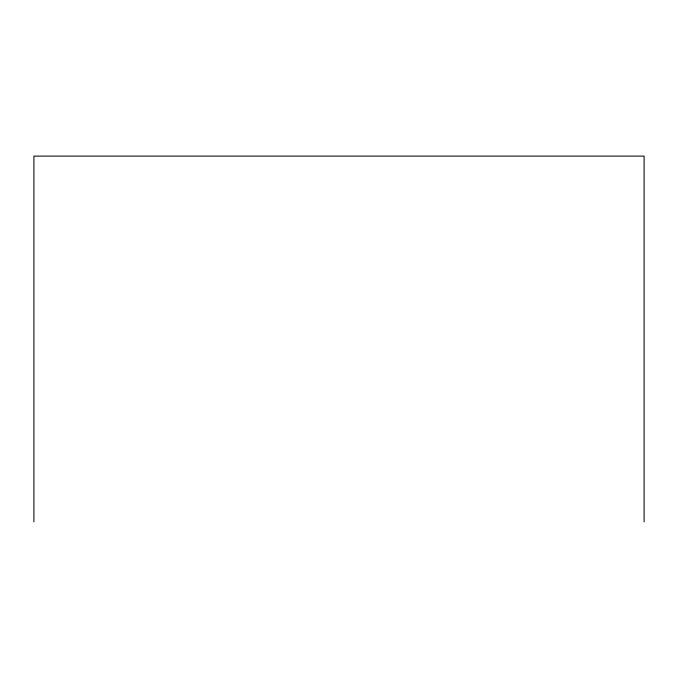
<?xml version="1.0" encoding="UTF-8"?>
<svg xmlns="http://www.w3.org/2000/svg" width="678" height="678" viewBox="0 0 678 678"><rect width="100%" height="100%" fill="white"/><g stroke="black" fill="none" stroke-linecap="round" stroke-linejoin="round"><path stroke-width="1.02" d="M644.1 521.89L644.1 156.109L33.9 156.109L33.9 521.89"/></g></svg>
